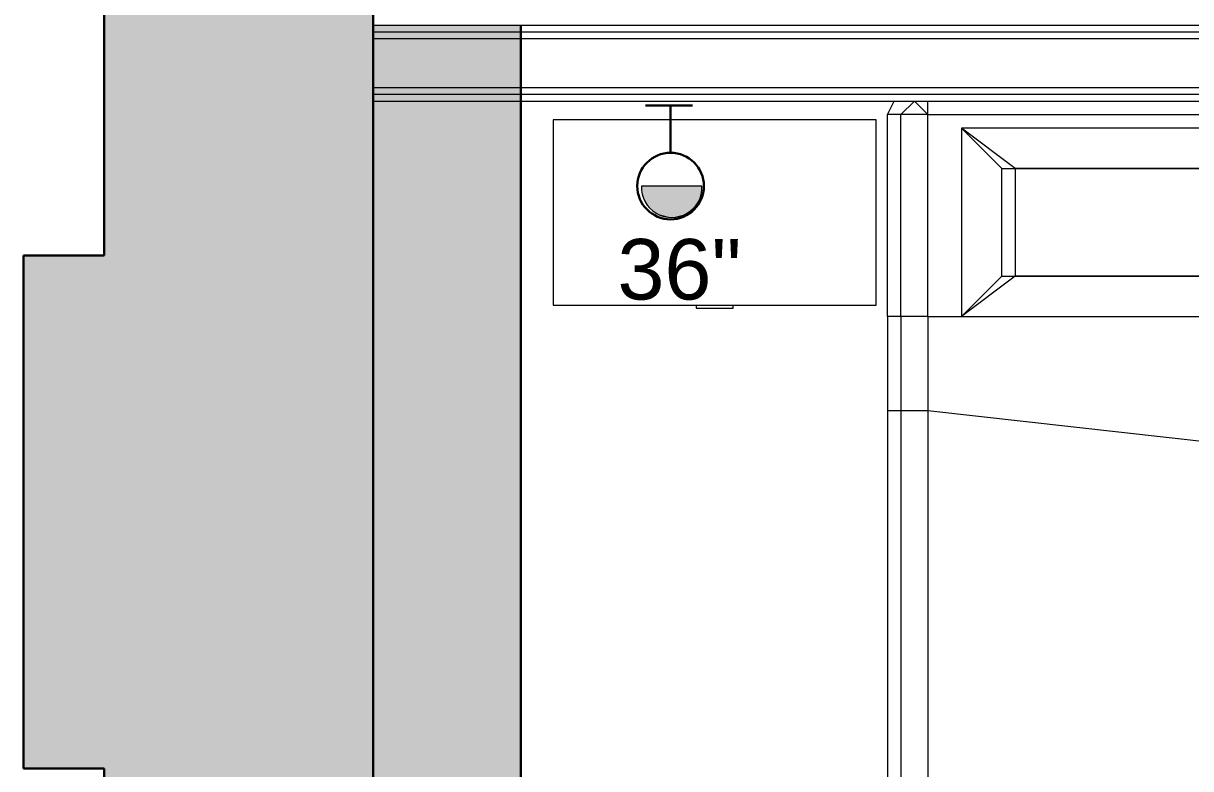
# Model space of a CAD drawing. Header units: inches. Extents: x -4688 to 1542, y -3558 to 978.
# Drawn here: x -1041.1 to -954.3, y 546.4 to 601.8 of the extents above; entities that cross this region are included whole.
import ezdxf

# ---------------------------------------------------------------- set-up
doc = ezdxf.new("R2010")
doc.units = ezdxf.units.IN
doc.header["$MEASUREMENT"] = 0
for name, color, linetype, lineweight in [('A-ANNO-NOTE', 131, 'Continuous', 40), ('A-WALL', 113, 'Continuous', 18), ('A-WALL-PATT', 111, 'Continuous', 18), ('G-IMPT', 8, 'Continuous', 9), ('I-FURN', 30, 'Continuous', 9), ('I-WALL', 2, 'Continuous', 18)]:
    doc.layers.add(name, color=color, linetype=linetype, lineweight=lineweight)
doc.styles.add('Swis721 Lt BT', font='swissl.ttf', dxfattribs={"height": 4.5})

# ---------------------------------------------------------------- blocks, each defined once
blk = doc.blocks.new('Bed_761 - 12ZBED05_dwg-V33-1st Floor Power _ Signal')
at = {"layer": 'G-IMPT'}
for p, q in [((6, 78), (5, 77.5)), ((6, 78), (5, 77.5)), ((21, 78), (6, 78)), ((21, 78), (6, 78)), ((6, 77), (6, 78)), ((21, 78), (28, 78)), ((21, 78), (28, 78)), ((21, 77), (21, 78)), ((28, 78), (84, 78)), ((28, 78), (84, 78)), ((28, 78), (28, 77)), ((82, 76), (82, 78)), ((82, 76), (82, 78)), ((82, 78), (84, 78)), ((82, 78), (84, 78)), ((84, 78), (86, 77)), ((84, 78), (86, 77)), ((84, 77), (84, 78)), ((84, 78), (84, 76)), ((84, 78), (84, 76)), ((6, 77), (5, 76)), ((6, 75), (6, 77)), ((21, 77), (6, 77)), ((21, 75), (21, 77)), ((21, 77), (28, 77)), ((28, 77), (28, 75)), ((28, 77), (84, 77)), ((84, 77), (84, 75)), ((84, 77), (85, 76)), ((85, 76), (86, 77)), ((86, 77), (87, 75)), ((86, 77), (87, 75)), ((6, 75), (5, 76)), ((84, 76), (82, 76)), ((84, 76), (82, 76)), ((84, 75), (85, 76)), ((85, 76), (86, 75)), ((6, 75), (5, 75)), ((21, 75), (6, 75)), ((6, 75), (6, 3)), ((21, 75), (21, 72.5)), ((21, 75), (28, 75)), ((28, 75), (36, 3)), ((28, 75), (84, 75)), ((84, 75), (86, 75)), ((84, 75), (84, 3)), ((86, 75), (87, 75)), ((86, 75), (86, 3)), ((87, 75), (87, 3)), ((87, 75), (87, 3)), ((7, 42.5), (7, 72.5)), ((7, 72.5), (21, 72.5)), ((7, 72.5), (10, 69.5)), ((10, 68.5), (7, 72.5)), ((21, 72.5), (18, 69.5)), ((18, 68.5), (21, 72.5)), ((21, 72.5), (21, 42.5)), ((21, 72.5), (21, 42.5)), ((18, 69.5), (10, 69.5)), ((10, 69.5), (10, 68.5)), ((18, 69.5), (18, 68.5)), ((10, 68.5), (10, 46.5)), ((10, 46.5), (10, 68.5)), ((10, 68.5), (18, 68.5)), ((18, 68.5), (18, 46.5)), ((18, 46.5), (18, 68.5)), ((10, 46.5), (7, 42.5)), ((10, 46.5), (10, 45.5)), ((10, 46.5), (18, 46.5)), ((18, 46.5), (18, 45.5)), ((18, 46.5), (21, 42.5)), ((7, 42.5), (10, 45.5)), ((18, 45.5), (10, 45.5)), ((21, 42.5), (18, 45.5)), ((7, 42.5), (21, 42.5)), ((21, 42.5), (21, 35.5)), ((7, 5.5), (7, 35.5)), ((7, 35.5), (21, 35.5)), ((10, 32.5), (7, 35.5)), ((7, 35.5), (10, 31.5)), ((18, 32.5), (21, 35.5)), ((21, 35.5), (18, 31.5)), ((21, 35.5), (21, 5.5)), ((21, 35.5), (21, 5.5)), ((10, 32.5), (10, 31.5)), ((10, 32.5), (18, 32.5)), ((18, 32.5), (18, 31.5)), ((10, 31.5), (10, 9.5)), ((18, 31.5), (10, 31.5)), ((10, 31.5), (10, 9.5)), ((18, 31.5), (18, 9.5)), ((18, 31.5), (18, 9.5)), ((7, 5.5), (10, 9.5)), ((10, 9.5), (10, 8.5)), ((18, 9.5), (10, 9.5)), ((18, 9.5), (18, 8.5)), ((21, 5.5), (18, 9.5)), ((10, 8.5), (7, 5.5)), ((10, 8.5), (18, 8.5)), ((21, 5.5), (18, 8.5)), ((7, 5.5), (21, 5.5)), ((21, 5.5), (21, 3)), ((6, 3), (5, 2)), ((6, 3), (5, 3)), ((21, 3), (6, 3)), ((6, 3), (6, 1)), ((21, 3), (21, 1)), ((21, 3), (36, 3)), ((36, 1), (36, 3)), ((36, 3), (84, 3)), ((86, 3), (84, 3)), ((84, 3), (85, 2)), ((84, 3), (84, 1)), ((86, 3), (85, 2)), ((87, 3), (86, 1)), ((87, 3), (86, 1)), ((86, 3), (87, 3)), ((6, 1), (5, 2)), ((82, 0), (82, 2)), ((82, 0), (82, 2)), ((82, 2), (84, 2)), ((82, 2), (84, 2)), ((85, 2), (84, 1)), ((84, 2), (84, 0)), ((84, 2), (84, 0)), ((85, 2), (86, 1)), ((21, 1), (6, 1)), ((6, 1), (6, 0)), ((21, 1), (21, 0)), ((21, 1), (36, 1)), ((36, 1), (36, 0)), ((36, 1), (84, 1)), ((86, 1), (84, 0)), ((86, 1), (84, 0)), ((84, 1), (84, 0)), ((6, 0), (5, 0.5)), ((6, 0), (5, 0.5)), ((21, 0), (6, 0)), ((21, 0), (36, 0)), ((36, 0), (84, 0)), ((21, 0), (6, 0)), ((21, 0), (36, 0)), ((36, 0), (84, 0)), ((84, 0), (82, 0)), ((84, 0), (82, 0))]:
    blk.add_line(p, q, dxfattribs=at)
blk = doc.blocks.new('Bed_761 - Bed_761-V34-1st Floor Power _ Signal')
at = {"extrusion": (0, 0, -1), "zscale": -1, "rotation": 180}
blk.add_blockref('Bed_761 - 12ZBED05_dwg-V33-1st Floor Power _ Signal', (0, 0), dxfattribs=at)
blk = doc.blocks.new('Bed_Side_Table_5122 - T-4-6544423-1st Floor Power _ Signal')
at = {"layer": 'I-FURN'}
for p, q in [((12, 3.992), (-12, 3.992)), ((-12, 3.992), (-12, -9.787)), ((12, -9.787), (12, 3.992)), ((-12, -9.787), (-1.378, -9.787)), ((-1.378, -9.787), (-1.378, -10)), ((-1.378, -9.787), (1.378, -9.787)), ((-1.378, -10), (1.378, -10)), ((1.378, -10), (1.378, -9.787)), ((1.378, -9.787), (12, -9.787))]:
    blk.add_line(p, q, dxfattribs=at)

msp = doc.modelspace()

# ---------------------------------------------------------------- hatches: boundary and pattern name
at = {"layer": 'A-ANNO-NOTE', "lineweight": 9}
for points in [[(-995.055, 589.167), (-990.605, 589.721), (-995.101, 589.721)], [(-990.651, 589.167), (-990.605, 589.721), (-995.055, 589.167)], [(-991.359, 587.946), (-990.651, 589.167), (-995.055, 589.167)], [(-994.287, 587.895), (-995.055, 589.167), (-994.908, 588.712)], [(-994.287, 587.895), (-991.359, 587.946), (-995.055, 589.167)], [(-994.287, 587.895), (-994.908, 588.712), (-994.57, 588.174)], [(-991.359, 587.946), (-990.798, 588.712), (-990.651, 589.167)], [(-991.359, 587.946), (-991.038, 588.3), (-990.798, 588.712)], [(-993.959, 587.669), (-991.359, 587.946), (-994.287, 587.895)], [(-991.818, 587.631), (-991.359, 587.946), (-993.959, 587.669)], [(-993.289, 587.421), (-993.959, 587.669), (-993.521, 587.48)], [(-992.893, 587.379), (-993.959, 587.669), (-993.21, 587.407)], [(-992.893, 587.379), (-991.818, 587.631), (-993.959, 587.669)], [(-992.813, 587.379), (-992.496, 587.407), (-991.818, 587.631)], [(-992.496, 587.407), (-992.34, 587.438), (-991.818, 587.631)], [(-992.34, 587.438), (-992.186, 587.48), (-991.818, 587.631)], [(-991.359, 587.946), (-991.189, 588.114), (-991.038, 588.3)]]:
    msp.add_hatch(color=256, dxfattribs=at).paths.add_polyline_path(points, flags=0)
at = {"layer": 'A-WALL-PATT', "lineweight": 9}
h = msp.add_hatch(color=7, dxfattribs=at)
h.paths.add_polyline_path([(-1017.062, 16.255), (-1015.062, 16.255), (-1015.062, 96.005), (-1035.062, 96.005), (-1035.062, 16.255)], flags=0)
h.paths.add_polyline_path([(-1015.062, 133.505), (-1015.062, 216.005), (-1035.062, 216.005), (-1035.062, 133.505)], flags=0)
h.paths.add_polyline_path([(-1035.062, 253.505), (-1015.062, 253.505), (-1015.062, 342.005), (-1035.062, 342.005), (-1035.062, 265.939)], flags=0)
h.paths.add_polyline_path([(-1024.615, 379.505), (-1015.062, 379.505), (-1015.062, 468.124), (-1035.062, 468.124), (-1035.062, 379.505)], flags=0)
h.paths.add_polyline_path([(-1015.062, 505.624), (-1015.062, 604.374), (-1035.062, 604.374), (-1035.062, 505.624)], flags=0)
h.paths.add_polyline_path([(-1015.062, 641.874), (-1015.062, 729.874), (-1035.062, 729.874), (-1035.062, 641.874)], flags=0)
h.paths.add_polyline_path([(-1015.062, 767.374), (-1015.062, 789.874), (-1035.062, 789.874), (-1035.062, 767.374), (-1024.615, 767.374)], flags=0)
for points in [[(-1015.062, 518.874), (-1004.062, 518.874), (-1004.062, 601.654), (-1015.062, 601.654), (-1015.062, 577.521)], [(-1035.062, 546.409), (-1035.062, 584.568), (-1041.062, 584.568), (-1041.062, 546.409), (-1037.999, 546.409)]]:
    msp.add_hatch(color=7, dxfattribs=at).paths.add_polyline_path(points, flags=0)

# ---------------------------------------------------------------- linework, layer by layer
at = {"layer": 'A-ANNO-NOTE', "lineweight": 30}
for p, q in [((-991.301, 595.703), (-994.807, 595.703)), ((-992.937, 595.703), (-992.937, 592.196))]:
    msp.add_line(p, q, dxfattribs=at)
at = {"layer": 'A-ANNO-NOTE', "lineweight": 9}
msp.add_line((-990.605, 589.721), (-995.101, 589.721), dxfattribs=at)
at = {"layer": 'A-ANNO-NOTE', "lineweight": 30}
msp.add_circle((-992.94, 589.721), 2.475, dxfattribs=at)
at = {"layer": 'A-ANNO-NOTE', "lineweight": 9}
msp.add_arc((-992.853, 589.629), 2.25, 177.64269, 2.35731, dxfattribs=at)
at = {"layer": 'A-WALL', "color": 8, "lineweight": 30}
for p, q in [((-1035.062, 604.374), (-1035.062, 584.568)), ((-1015.062, 505.624), (-1015.062, 604.374)), ((-1004.062, 518.874), (-1004.062, 601.654)), ((-1041.062, 584.568), (-1041.062, 546.409)), ((-1035.062, 584.568), (-1041.062, 584.568)), ((-1041.062, 546.409), (-1035.062, 546.409)), ((-1035.062, 546.409), (-1035.062, 505.624))]:
    msp.add_line(p, q, dxfattribs=at)
at = {"layer": 'A-WALL', "color": 55}
msp.add_line((-1004.062, 601.654), (-1015.062, 601.654), dxfattribs=at)
at = {"layer": 'A-WALL'}
for p, q in [((-773.476, 601.154), (-1015.062, 601.154)), ((-773.976, 600.654), (-1015.062, 600.654)), ((-874.562, 597.029), (-1015.062, 597.029)), ((-874.562, 596.529), (-1015.062, 596.529))]:
    msp.add_line(p, q, dxfattribs=at)
at = {"layer": 'I-WALL'}
for p, q in [((-772.976, 601.654), (-1004.062, 601.654)), ((-1015.062, 596.029), (-874.562, 596.029))]:
    msp.add_line(p, q, dxfattribs=at)

# ---------------------------------------------------------------- block references
at = {"layer": 'I-FURN', "rotation": 269.9999999999991}
msp.add_blockref('Bed_761 - Bed_761-V34-1st Floor Power _ Signal', (-898.812, 601.029), dxfattribs=at)
at = {"layer": 'I-FURN'}
msp.add_blockref('Bed_Side_Table_5122 - T-4-6544423-1st Floor Power _ Signal', (-989.663, 590.654), dxfattribs=at)

# ---------------------------------------------------------------- texts
at = {"layer": 'A-ANNO-NOTE', "lineweight": 9, "insert": (-996.89, 585.785), "char_height": 4.5, "width": 10.302, "attachment_point": 1, "style": 'Swis721 Lt BT'}
msp.add_mtext('36"', dxfattribs=at)

doc.saveas('drawing.dxf')
